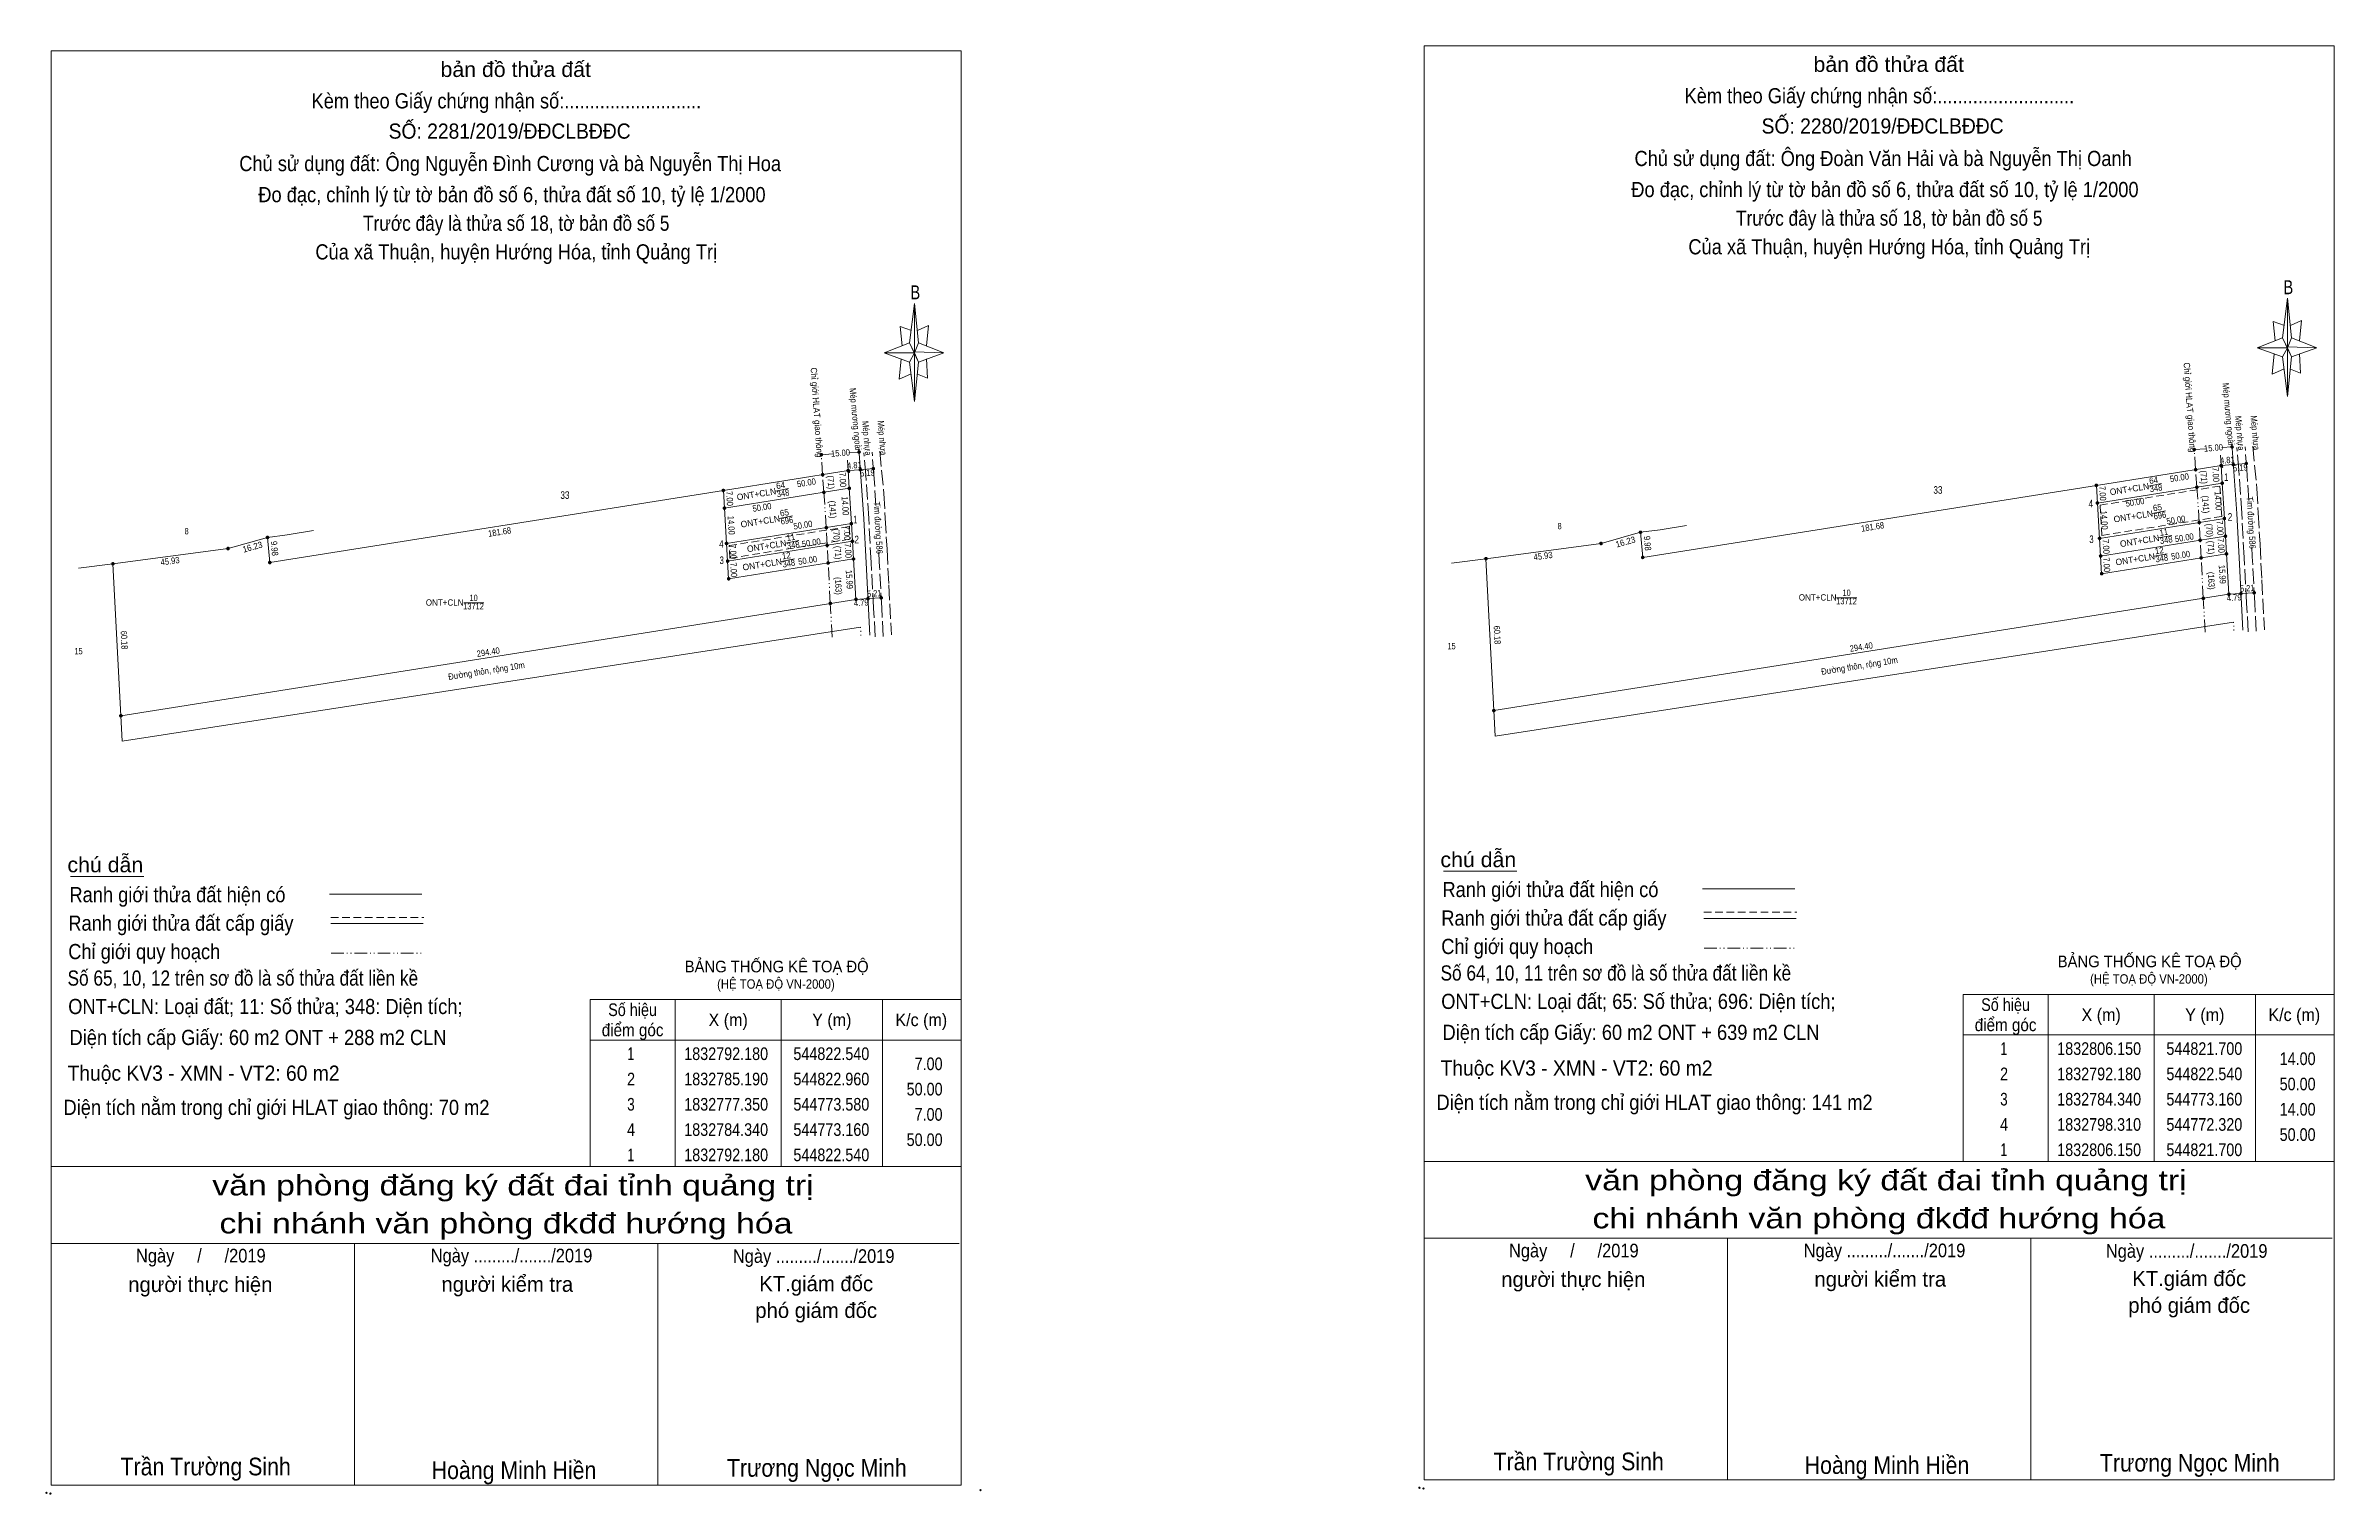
# Model space of a CAD drawing. Header units: metres. Extents: x 542053 to 545555, y 1832668 to 1833706.
# Drawn here: x 543059 to 543964, y 1833125 to 1833698 of the extents above; entities that cross this region are included whole.
import ezdxf
from ezdxf.enums import TextEntityAlignment as Align

# ---------------------------------------------------------------- set-up
doc = ezdxf.new("R2010")
doc.units = ezdxf.units.M
doc.header["$PDMODE"] = 32
doc.header["$PDSIZE"] = 0.5
for name, pattern in [('DASH_DOUBLE_DOT', [9.2, 5, -1.2, 0.3, -1.2, 0.3, -1.2]), ('DOT_DASHED', [7.7, 5, -1.2, 0.3, -1.2]), ('DOTTED', [1.5, 0.3, -1.2]), ('LONG_DASHED', [7.5, 6, -1.5]), ('MEDIUM_DASHED', [4.5, 3, -1.5])]:
    doc.linetypes.add(name, pattern=pattern)
for name, color, linetype, lineweight in [('1', 7, 'Continuous', 13), ('10', 7, 'Continuous', 13), ('17', 7, 'Continuous', 13), ('2', 7, 'Continuous', 13), ('28', 7, 'DASH_DOUBLE_DOT', 13), ('5', 7, 'Continuous', 13), ('6', 7, 'Continuous', 13), ('63', 7, 'Continuous', 13)]:
    doc.layers.add(name, color=color, linetype=linetype, lineweight=lineweight)

msp = doc.modelspace()

# ---------------------------------------------------------------- hatches: boundary and pattern name
at = {"layer": '28'}
for points in [[(543366.15, 1833536.52, 1), (543365.15, 1833536.52, 1)], [(543381.11, 1833537.56, 1), (543380.11, 1833537.56, 1)], [(543909.26, 1833538.54, 1), (543908.26, 1833538.54, 1)], [(543924.22, 1833539.58, 1), (543923.22, 1833539.58, 1)], [(543366.69, 1833528.61, 1), (543365.69, 1833528.61, 1)], [(543376.8, 1833530.21, 1), (543375.8, 1833530.21, 1)], [(543381.59, 1833530.59, 1), (543380.59, 1833530.59, 1)], [(543386.76, 1833531, 1), (543385.76, 1833531, 1)], [(543909.8, 1833530.63, 1), (543908.8, 1833530.63, 1)], [(543919.91, 1833532.23, 1), (543918.91, 1833532.23, 1)], [(543924.7, 1833532.61, 1), (543923.7, 1833532.61, 1)], [(543929.87, 1833533.02, 1), (543928.87, 1833533.02, 1)], [(543327.42, 1833522.37, 1), (543326.42, 1833522.37, 1)], [(543367.18, 1833521.63, 1), (543366.18, 1833521.63, 1)], [(543377.22, 1833523.22, 1), (543376.22, 1833523.22, 1)], [(543870.53, 1833524.39, 1), (543869.53, 1833524.39, 1)], [(543910.29, 1833523.65, 1), (543909.29, 1833523.65, 1)], [(543920.33, 1833525.24, 1), (543919.33, 1833525.24, 1)], [(543327.84, 1833515.38, 1), (543326.84, 1833515.38, 1)], [(543378.06, 1833509.25, 1), (543377.06, 1833509.25, 1)], [(543870.95, 1833517.4, 1), (543869.95, 1833517.4, 1)], [(543911.25, 1833509.69, 1), (543910.25, 1833509.69, 1)], [(543921.17, 1833511.27, 1), (543920.17, 1833511.27, 1)], [(543147.11, 1833503.81, 1), (543146.11, 1833503.81, 1)], [(543328.68, 1833501.41, 1), (543327.68, 1833501.41, 1)], [(543368.14, 1833507.67, 1), (543367.14, 1833507.67, 1)], [(543368.48, 1833500.67, 1), (543367.48, 1833500.67, 1)], [(543378.48, 1833502.26, 1), (543377.48, 1833502.26, 1)], [(543674.6, 1833501.41, 1), (543673.6, 1833501.41, 1)], [(543690.22, 1833505.83, 1), (543689.22, 1833505.83, 1)], [(543871.79, 1833503.43, 1), (543870.79, 1833503.43, 1)], [(543911.59, 1833502.69, 1), (543910.59, 1833502.69, 1)], [(543921.59, 1833504.28, 1), (543920.59, 1833504.28, 1)], [(543085.96, 1833493.37, 1), (543084.96, 1833493.37, 1)], [(543131.49, 1833499.39, 1), (543130.49, 1833499.39, 1)], [(543147.99, 1833493.87, 1), (543146.99, 1833493.87, 1)], [(543329.1, 1833494.42, 1), (543328.1, 1833494.42, 1)], [(543368.86, 1833493.68, 1), (543367.86, 1833493.68, 1)], [(543378.9, 1833495.27, 1), (543377.9, 1833495.27, 1)], [(543629.07, 1833495.39, 1), (543628.07, 1833495.39, 1)], [(543691.1, 1833495.89, 1), (543690.1, 1833495.89, 1)], [(543872.21, 1833496.44, 1), (543871.21, 1833496.44, 1)], [(543911.97, 1833495.7, 1), (543910.97, 1833495.7, 1)], [(543922.01, 1833497.29, 1), (543921.01, 1833497.29, 1)], [(543329.52, 1833487.43, 1), (543328.52, 1833487.43, 1)], [(543872.63, 1833489.45, 1), (543871.63, 1833489.45, 1)], [(543932.97, 1833481.93, 1), (543931.97, 1833481.93, 1)], [(543369.72, 1833477.7, 1), (543368.72, 1833477.7, 1)], [(543379.87, 1833479.31, 1), (543378.87, 1833479.31, 1)], [(543384.65, 1833479.59, 1), (543383.65, 1833479.59, 1)], [(543389.86, 1833479.91, 1), (543388.86, 1833479.91, 1)], [(543912.83, 1833479.72, 1), (543911.83, 1833479.72, 1)], [(543922.98, 1833481.33, 1), (543921.98, 1833481.33, 1)], [(543927.76, 1833481.61, 1), (543926.76, 1833481.61, 1)], [(543089.09, 1833433.27, 1), (543088.09, 1833433.27, 1)], [(543632.2, 1833435.29, 1), (543631.2, 1833435.29, 1)]]:
    msp.add_hatch(color=256, dxfattribs=at).paths.add_polyline_path(points)

# ---------------------------------------------------------------- linework, layer by layer
at = {"layer": '1'}
for p, q in [((543164.77, 1833506.53), (543154.32, 1833504.78)), ((543707.88, 1833508.55), (543697.43, 1833506.8))]:
    msp.add_line(p, q, dxfattribs=at)
for points in [[(543147.49, 1833493.87), (543326.92, 1833522.37), (543376.3, 1833530.21)], [(543690.6, 1833495.89), (543870.03, 1833524.39), (543919.41, 1833532.23)], [(543154.32, 1833504.78), (543146.61, 1833503.81), (543147.49, 1833493.87)], [(543154.32, 1833504.78), (543146.61, 1833503.81), (543147.49, 1833493.87)], [(543154.32, 1833504.78), (543146.61, 1833503.81), (543147.49, 1833493.87)], [(543697.43, 1833506.8), (543689.72, 1833505.83), (543690.6, 1833495.89)], [(543697.43, 1833506.8), (543689.72, 1833505.83), (543690.6, 1833495.89)], [(543697.43, 1833506.8), (543689.72, 1833505.83), (543690.6, 1833495.89)]]:
    msp.add_lwpolyline(points, dxfattribs=at)
for points in [[(543326.92, 1833522.37), (543327.34, 1833515.38), (543328.18, 1833501.41), (543328.6, 1833494.42), (543329.02, 1833487.43), (543378.4, 1833495.27), (543379.37, 1833479.31), (543088.59, 1833433.27), (543085.46, 1833493.37), (543130.99, 1833499.39), (543146.61, 1833503.81), (543147.49, 1833493.87)], [(543870.03, 1833524.39), (543870.45, 1833517.4), (543871.29, 1833503.43), (543871.71, 1833496.44), (543872.13, 1833489.45), (543921.51, 1833497.29), (543922.48, 1833481.33), (543631.7, 1833435.29), (543628.57, 1833495.39), (543674.1, 1833501.41), (543689.72, 1833505.83), (543690.6, 1833495.89)], [(543920.67, 1833511.27), (543921.09, 1833504.28), (543871.71, 1833496.44), (543871.29, 1833503.43)], [(543377.98, 1833502.26), (543378.4, 1833495.27), (543329.02, 1833487.43), (543328.6, 1833494.42)], [(543921.09, 1833504.28), (543921.51, 1833497.29), (543872.13, 1833489.45), (543871.71, 1833496.44)]]:
    msp.add_lwpolyline(points, close=True, dxfattribs=at)
at = {"layer": '1', "linetype": 'MEDIUM_DASHED'}
for points in [[(543918.9, 1833524.08), (543919.62, 1833512.12), (543872.22, 1833504.59), (543871.5, 1833516.55)], [(543376.63, 1833508.09), (543376.93, 1833503.11), (543329.53, 1833495.58), (543329.23, 1833500.56)]]:
    msp.add_lwpolyline(points, close=True, dxfattribs=at)
at = {"layer": '10', "linetype": 'DASH_DOUBLE_DOT'}
for p, q in [((543366.19, 1833528.61), (543365.56, 1833537.84)), ((543909.3, 1833530.63), (543908.67, 1833539.86)), ((543911.09, 1833502.69), (543910.75, 1833509.69)), ((543367.98, 1833500.67), (543367.64, 1833507.67)), ((543368.36, 1833493.68), (543367.98, 1833500.67)), ((543911.47, 1833495.7), (543911.09, 1833502.69))]:
    msp.add_line(p, q, dxfattribs=at)
at = {"layer": '10'}
for p, q in [((543382.43, 1833511.17), (543380.52, 1833538.94)), ((543925.54, 1833513.19), (543923.63, 1833540.96)), ((543376.3, 1833530.21), (543375.97, 1833534.32)), ((543376.3, 1833530.21), (543376.72, 1833523.22)), ((543919.41, 1833532.23), (543919.08, 1833536.34)), ((543919.41, 1833532.23), (543919.83, 1833525.24)), ((543383.39, 1833493.76), (543382.43, 1833511.2)), ((543926.5, 1833495.78), (543925.54, 1833513.22)), ((543384.92, 1833465.16), (543383.39, 1833493.76)), ((543928.03, 1833467.18), (543926.5, 1833495.78))]:
    msp.add_line(p, q, dxfattribs=at)
at = {"layer": '10', "linetype": 'LONG_DASHED'}
for p, q in [((543386.45, 1833528.64), (543385.75, 1833537.56)), ((543929.56, 1833530.66), (543928.86, 1833539.58)), ((543387.29, 1833516.39), (543386.45, 1833528.61)), ((543930.4, 1833518.41), (543929.56, 1833530.63)), ((543388.6, 1833494.05), (543388.38, 1833498.04)), ((543389.57, 1833475.95), (543388.6, 1833494.04)), ((543931.71, 1833496.07), (543931.49, 1833500.06)), ((543932.68, 1833477.97), (543931.71, 1833496.06)), ((543390.18, 1833464.66), (543389.57, 1833475.95)), ((543933.29, 1833466.68), (543932.68, 1833477.97))]:
    msp.add_line(p, q, dxfattribs=at)
for points in [[(543386.97, 1833464.49), (543386.36, 1833475.78), (543385.39, 1833493.87), (543384.43, 1833511.31), (543383.25, 1833528.39), (543382.55, 1833537.31)], [(543388.85, 1833537.87), (543390.39, 1833521.11), (543390.95, 1833511.47), (543391.67, 1833499.1), (543392.35, 1833485.02), (543393.42, 1833465.25)], [(543930.08, 1833466.51), (543929.47, 1833477.8), (543928.5, 1833495.89), (543927.54, 1833513.33), (543926.36, 1833530.41), (543925.66, 1833539.33)], [(543931.96, 1833539.89), (543933.5, 1833523.13), (543934.06, 1833513.49), (543934.78, 1833501.12), (543935.46, 1833487.04), (543936.53, 1833467.27)]]:
    msp.add_lwpolyline(points, dxfattribs=at)
at = {"layer": '10', "linetype": 'DASH_DOUBLE_DOT'}
for points in [[(543367.64, 1833507.67), (543366.68, 1833521.63), (543366.19, 1833528.61)], [(543910.75, 1833509.69), (543909.79, 1833523.65), (543909.3, 1833530.63)], [(543369.94, 1833464.36), (543369.22, 1833477.7), (543368.36, 1833493.68)], [(543913.05, 1833466.38), (543912.33, 1833479.72), (543911.47, 1833495.7)]]:
    msp.add_lwpolyline(points, dxfattribs=at)
at = {"layer": '10'}
for points in [[(543326.92, 1833522.37), (543327.34, 1833515.38), (543376.72, 1833523.22), (543377.56, 1833509.25)], [(543870.03, 1833524.39), (543870.45, 1833517.4), (543919.83, 1833525.24), (543920.67, 1833511.27)], [(543327.34, 1833515.38), (543328.18, 1833501.41), (543377.56, 1833509.25), (543377.98, 1833502.26)], [(543870.45, 1833517.4), (543871.29, 1833503.43), (543920.67, 1833511.27), (543921.09, 1833504.28)], [(543328.18, 1833501.41), (543328.6, 1833494.42), (543377.98, 1833502.26), (543378.4, 1833495.27), (543379.37, 1833479.31)], [(543674.1, 1833501.41), (543628.57, 1833495.39), (543615.01, 1833493.6)], [(543871.29, 1833503.43), (543871.71, 1833496.44), (543921.09, 1833504.28), (543921.51, 1833497.29), (543922.48, 1833481.33)], [(543130.99, 1833499.39), (543085.46, 1833493.37), (543071.9, 1833491.58)], [(543328.6, 1833494.42), (543329.02, 1833487.43), (543378.4, 1833495.27)], [(543871.71, 1833496.44), (543872.13, 1833489.45), (543921.51, 1833497.29)]]:
    msp.add_lwpolyline(points, dxfattribs=at)
at = {"layer": '17'}
for p, q in [((543068.7, 1833369.73), (543097.66, 1833369.73)), ((543611.81, 1833371.75), (543640.77, 1833371.75))]:
    msp.add_line(p, q, dxfattribs=at)
at = {"layer": '2'}
for p, q in [((543089.11, 1833423.23), (543381.19, 1833468.32)), ((543632.22, 1833425.25), (543924.3, 1833470.34))]:
    msp.add_line(p, q, dxfattribs=at)
at = {"layer": '2', "linetype": 'DOTTED'}
for p, q in [((543381.19, 1833468.32), (543381.37, 1833463.89)), ((543924.3, 1833470.34), (543924.48, 1833465.91))]:
    msp.add_line(p, q, dxfattribs=at)
at = {"layer": '2'}
for points in [[(543085.46, 1833493.37), (543088.59, 1833433.27), (543379.37, 1833479.31)], [(543628.57, 1833495.39), (543631.7, 1833435.29), (543922.48, 1833481.33)]]:
    msp.add_lwpolyline(points, dxfattribs=at)
for p in [(543376.65, 1833529.71), (543919.76, 1833531.73)]:
    msp.add_point(p, dxfattribs=at)
at = {"layer": '28', "linetype": 'Continuous'}
for p, q in [((543365.65, 1833536.52), (543370.24, 1833536.84)), ((543376.61, 1833537.28), (543380.61, 1833537.56)), ((543908.76, 1833538.54), (543913.35, 1833538.86)), ((543919.72, 1833539.3), (543923.72, 1833539.58)), ((543130.99, 1833499.39), (543146.61, 1833503.81)), ((543674.1, 1833501.41), (543689.72, 1833505.83)), ((543088.59, 1833433.27), (543089.11, 1833423.23)), ((543631.7, 1833435.29), (543632.22, 1833425.25))]:
    msp.add_line(p, q, dxfattribs=at)
at = {"layer": '28'}
for centre in [(543365.65, 1833536.52), (543380.61, 1833537.56), (543908.76, 1833538.54), (543923.72, 1833539.58), (543366.19, 1833528.61), (543376.3, 1833530.21), (543381.09, 1833530.59), (543386.26, 1833531), (543909.3, 1833530.63), (543919.41, 1833532.23), (543924.2, 1833532.61), (543929.37, 1833533.02), (543326.92, 1833522.37), (543366.68, 1833521.63), (543376.72, 1833523.22), (543870.03, 1833524.39), (543909.79, 1833523.65), (543919.83, 1833525.24), (543327.34, 1833515.38), (543377.56, 1833509.25), (543870.45, 1833517.4), (543910.75, 1833509.69), (543920.67, 1833511.27), (543146.61, 1833503.81), (543328.18, 1833501.41), (543367.64, 1833507.67), (543367.98, 1833500.67), (543674.1, 1833501.41), (543689.72, 1833505.83), (543871.29, 1833503.43), (543911.09, 1833502.69), (543085.46, 1833493.37), (543130.99, 1833499.39), (543147.49, 1833493.87), (543328.6, 1833494.42), (543368.36, 1833493.68), (543628.57, 1833495.39), (543690.6, 1833495.89), (543871.71, 1833496.44), (543911.47, 1833495.7), (543329.02, 1833487.43), (543872.13, 1833489.45), (543932.47, 1833481.93), (543369.22, 1833477.7), (543379.37, 1833479.31), (543384.15, 1833479.59), (543389.36, 1833479.91), (543912.33, 1833479.72), (543922.48, 1833481.33), (543927.26, 1833481.61), (543088.59, 1833433.27), (543631.7, 1833435.29)]:
    msp.add_circle(centre, 0.5, dxfattribs=at)
at = {"layer": '28', "linetype": 'DOT_DASHED'}
for centre in [(543377.98, 1833502.26), (543921.09, 1833504.28), (543378.4, 1833495.27), (543921.51, 1833497.29)]:
    msp.add_circle(centre, 0.5, dxfattribs=at)
at = {"layer": '5'}
for p, q in [((543400.5, 1833580.77), (543402.5, 1833596.37)), ((543943.61, 1833582.79), (543945.61, 1833598.39)), ((543947.21, 1833582.79), (543957.21, 1833578.79)), ((543400.5, 1833573.17), (543390.5, 1833576.77)), ((543404.1, 1833573.17), (543402.5, 1833557.57)), ((543404.1, 1833580.77), (543414.1, 1833576.77)), ((543407.3, 1833574.37), (543407.7, 1833566.77)), ((543943.61, 1833575.19), (543933.61, 1833578.79)), ((543947.21, 1833575.19), (543945.61, 1833559.59)), ((543950.41, 1833576.39), (543950.81, 1833568.79)), ((543407.7, 1833566.77), (543403.7, 1833568.37)), ((543950.81, 1833568.79), (543946.81, 1833570.39)), ((543604.13, 1833257.03), (543964.13, 1833257.03)), ((543061.02, 1833255.01), (543421.02, 1833255.01)), ((543061.02, 1833224.61), (543420.22, 1833224.61)), ((543061.02, 1833224.61), (543420.22, 1833224.61)), ((543061.02, 1833224.61), (543420.22, 1833224.61)), ((543181.02, 1833129.01), (543181.02, 1833224.61)), ((543301.02, 1833129.01), (543301.02, 1833224.61)), ((543604.13, 1833226.63), (543963.33, 1833226.63)), ((543604.13, 1833226.63), (543963.33, 1833226.63)), ((543604.13, 1833226.63), (543963.33, 1833226.63)), ((543724.13, 1833131.03), (543724.13, 1833226.63)), ((543844.13, 1833131.03), (543844.13, 1833226.63))]:
    msp.add_line(p, q, dxfattribs=at)
for points in [[(543061.02, 1833696.21), (543421.02, 1833696.21), (543421.02, 1833129.01), (543061.02, 1833129.01)], [(543604.13, 1833698.23), (543964.13, 1833698.23), (543964.13, 1833131.03), (543604.13, 1833131.03)], [(543402.5, 1833596.37), (543404.1, 1833580.77), (543402.5, 1833576.77)], [(543945.61, 1833598.39), (543947.21, 1833582.79), (543945.61, 1833578.79)], [(543945.61, 1833578.79), (543933.61, 1833578.79), (543943.61, 1833582.79), (543947.21, 1833575.19), (543957.21, 1833578.79), (543945.61, 1833579.19)], [(543402.5, 1833576.77), (543390.5, 1833576.77), (543400.5, 1833580.77), (543404.1, 1833573.17), (543414.1, 1833576.77), (543402.5, 1833577.17)], [(543402.5, 1833576.77), (543402.5, 1833557.57), (543400.5, 1833573.17)], [(543945.61, 1833578.79), (543945.61, 1833559.59), (543943.61, 1833575.19)]]:
    msp.add_lwpolyline(points, close=True, dxfattribs=at)
for points in [[(543401.3, 1833585.57), (543396.9, 1833587.17), (543397.7, 1833579.57)], [(543403.7, 1833585.57), (543408.1, 1833587.57), (543407.3, 1833579.57)], [(543945.61, 1833578.79), (543943.61, 1833582.79), (543933.61, 1833578.79)], [(543944.41, 1833587.59), (543940.01, 1833589.19), (543940.81, 1833581.59)], [(543946.81, 1833587.59), (543951.21, 1833589.59), (543950.41, 1833581.59)], [(543402.5, 1833576.77), (543400.5, 1833580.77), (543390.5, 1833576.77)], [(543397.3, 1833574.37), (543396.5, 1833566.37), (543400.9, 1833568.37)], [(543402.5, 1833576.77), (543404.1, 1833573.17), (543414.1, 1833576.77)], [(543940.41, 1833576.39), (543939.61, 1833568.39), (543944.01, 1833570.39)], [(543945.61, 1833578.79), (543947.21, 1833575.19), (543957.21, 1833578.79)], [(543421.02, 1833129.01), (543061.02, 1833129.01), (543061.02, 1833224.61)], [(543964.13, 1833131.03), (543604.13, 1833131.03), (543604.13, 1833226.63)]]:
    msp.add_lwpolyline(points, dxfattribs=at)
for p in [(543059.14, 1833125.93), (543060.74, 1833125.65), (543602.25, 1833127.95), (543603.85, 1833127.67)]:
    msp.add_point(p, dxfattribs=at)
at = {"layer": '6'}
for p, q in [((543714.21, 1833364.79), (543750.77, 1833364.79)), ((543171.1, 1833362.77), (543207.66, 1833362.77)), ((543171.66, 1833351.05), (543208.22, 1833351.05)), ((543714.77, 1833353.07), (543751.33, 1833353.07))]:
    msp.add_line(p, q, dxfattribs=at)
at = {"layer": '6', "linetype": 'MEDIUM_DASHED'}
for p, q in [((543714.77, 1833355.55), (543751.57, 1833355.55)), ((543171.66, 1833353.53), (543208.46, 1833353.53))]:
    msp.add_line(p, q, dxfattribs=at)
at = {"layer": '6'}
msp.add_point((543428.62, 1833127.01), dxfattribs=at)
at = {"layer": '63'}
for p, q in [((543347.49, 1833522.07), (543352.72, 1833523.09)), ((543890.6, 1833524.09), (543895.83, 1833525.11)), ((543349.02, 1833511.3), (543354.25, 1833512.32)), ((543892.13, 1833513.32), (543897.36, 1833514.34)), ((543351.53, 1833501.57), (543356.76, 1833502.59)), ((543894.64, 1833503.59), (543899.87, 1833504.61)), ((543349.77, 1833494.31), (543355, 1833495.33)), ((543892.88, 1833496.33), (543898.11, 1833497.35)), ((543224.2, 1833477.92), (543232.22, 1833477.92)), ((543384.15, 1833479.6), (543379.37, 1833479.31)), ((543389.36, 1833479.91), (543384.15, 1833479.59)), ((543767.31, 1833479.94), (543775.33, 1833479.94)), ((543927.26, 1833481.62), (543922.48, 1833481.33)), ((543932.47, 1833481.93), (543927.26, 1833481.61)), ((543307.82, 1833321.01), (543307.82, 1833255.01)), ((543349.82, 1833321.01), (543349.82, 1833255.01)), ((543389.82, 1833321.01), (543389.82, 1833255.01)), ((543850.93, 1833323.03), (543850.93, 1833257.03)), ((543892.93, 1833323.03), (543892.93, 1833257.03)), ((543932.93, 1833323.03), (543932.93, 1833257.03)), ((543274.22, 1833305.01), (543421.02, 1833305.01)), ((543817.33, 1833307.03), (543964.13, 1833307.03))]:
    msp.add_line(p, q, dxfattribs=at)
at = {"layer": '63', "linetype": 'DASH_DOUBLE_DOT'}
for p, q in [((543171.78, 1833339.37), (543208.58, 1833339.37)), ((543714.89, 1833341.39), (543751.69, 1833341.39))]:
    msp.add_line(p, q, dxfattribs=at)
at = {"layer": '63'}
for points in [[(543386.26, 1833531), (543381.09, 1833530.59), (543376.3, 1833530.21)], [(543929.37, 1833533.02), (543924.2, 1833532.61), (543919.41, 1833532.23)]]:
    msp.add_lwpolyline(points, dxfattribs=at)
for points in [[(543274.22, 1833321.01), (543421.02, 1833321.01), (543421.02, 1833255.01), (543274.22, 1833255.01)], [(543817.33, 1833323.03), (543964.13, 1833323.03), (543964.13, 1833257.03), (543817.33, 1833257.03)]]:
    msp.add_lwpolyline(points, close=True, dxfattribs=at)

# ---------------------------------------------------------------- texts
at = {"layer": '1'}
for s, width, p in [('10', 0.85, (543771.235, 1833480.65)), ('ONT+CLN', 0.95, (543216.675, 1833476.81)), ('13712', 0.85, (543228.105, 1833475.32)), ('10', 0.85, (543228.125, 1833478.63)), ('ONT+CLN', 0.95, (543759.785, 1833478.83)), ('13712', 0.85, (543771.215, 1833477.34))]:
    msp.add_text(s, height=2.5, dxfattribs=dict(at, width=width)).set_placement(p, align=Align.CENTER)
for s, height, width, p in [('BẢNG THỐNG KÊ TOẠ ĐỘ ', 4.6, 0.95, (543311.65, 1833331.79)), ('BẢNG THỐNG KÊ TOẠ ĐỘ ', 4.6, 0.95, (543854.76, 1833333.81)), ('(HỆ TOẠ ĐỘ VN-2000)', 3.72, 0.9, (543324.45, 1833325.31)), ('(HỆ TOẠ ĐỘ VN-2000)', 3.72, 0.9, (543867.56, 1833327.33))]:
    msp.add_text(s, height=height, dxfattribs=dict(at, width=width)).set_placement(p)
at = {"layer": '2'}
for s, width, p in [('1', 0.65, (543921.455, 1833526.12)), ('33', 0.8, (543264.255, 1833519.04)), ('33', 0.8, (543807.365, 1833521.06)), ('4', 0.8, (543867.865, 1833515.68)), ('1', 0.65, (543379.105, 1833509.37)), ('2', 0.8, (543922.895, 1833510.4)), ('4', 0.8, (543326.135, 1833499.69)), ('2', 0.8, (543379.655, 1833501.46)), ('3', 0.75, (543868.11, 1833501.58)), ('3', 0.75, (543326.26, 1833493.27))]:
    msp.add_text(s, height=3, dxfattribs=dict(at, width=width)).set_placement(p, align=Align.CENTER)
at = {"layer": '28'}
for s, rotation, width, p in [('Chỉ giới HLAT giao thông', 273.945, 0.95, (543905.765, 1833555.146)), ('Chỉ giới HLAT giao thông', 273.945, 0.95, (543362.655, 1833553.126)), ('Mép mương ngoài', 275.25, 0.9, (543921.071, 1833552.484)), ('Mép mương ngoài', 275.25, 0.9, (543377.961, 1833550.464)), ('Mép nhựa', 275.25, 0.9, (543382.43, 1833542.914)), ('Mép nhựa', 275.25, 0.9, (543388.51, 1833543.044)), ('Mép nhựa', 275.25, 0.9, (543925.54, 1833544.934)), ('Mép nhựa', 275.25, 0.9, (543931.62, 1833545.064)), ('15.00', 4.52, 0.9, (543373.356, 1833535.954)), ('15.00', 4.52, 0.9, (543916.466, 1833537.974)), ('Tim đường 586', 273.151, 0.9, (543930.073, 1833509.564)), ('Tim đường 586', 273.151, 0.9, (543386.963, 1833507.544))]:
    msp.add_text(s, height=2.5, rotation=rotation, dxfattribs=dict(at, width=width)).set_placement(p, align=Align.CENTER)
at = {"layer": '5'}
for s, height, width, p in [('bản đồ thửa đất', 6, 1.05, (543244.785, 1833685.89)), ('bản đồ thửa đất', 6, 1.05, (543787.895, 1833687.91)), ('Kèm theo Giấy chứng nhận số:...........................', 6, 0.9, (543784.21, 1833675.47)), ('Kèm theo Giấy chứng nhận số:...........................', 6, 0.9, (543241.1, 1833673.45)), ('SỐ: 2281/2019/ĐĐCLBĐĐC', 6, 0.95, (543242.38, 1833661.49)), ('SỐ: 2280/2019/ĐĐCLBĐĐC', 6, 0.95, (543785.49, 1833663.51)), ('Chủ sử dụng đất: Ông Nguyễn Đình Cương và bà Nguyễn Thị Hoa', 6, 0.9, (543242.58, 1833648.65)), ('Chủ sử dụng đất: Ông Đoàn Văn Hải và bà Nguyễn Thị Oanh', 6, 0.9, (543785.695, 1833650.67)), ('Đo đạc, chỉnh lý từ tờ bản đồ số 6, thửa đất số 10, tỷ lệ 1/2000 ', 6, 0.9, (543787.41, 1833638.39)), ('Đo đạc, chỉnh lý từ tờ bản đồ số 6, thửa đất số 10, tỷ lệ 1/2000 ', 6, 0.9, (543244.3, 1833636.37)), ('Trước đây là thửa số 18, tờ bản đồ số 5', 6, 0.85, (543244.99, 1833625.05)), ('Trước đây là thửa số 18, tờ bản đồ số 5', 6, 0.85, (543788.1, 1833627.07)), ('Của xã Thuận, huyện Hướng Hóa, tỉnh Quảng Trị', 6, 0.9, (543244.99, 1833613.72)), ('Của xã Thuận, huyện Hướng Hóa, tỉnh Quảng Trị', 6, 0.9, (543788.1, 1833615.74)), ('B', 5.51, 0.8, (543402.835, 1833597.97)), ('B', 5.51, 0.8, (543945.945, 1833599.99)), ('văn phòng đăng ký đất đai tỉnh quảng trị', 8, 1.25, (543243.69, 1833243.57)), ('văn phòng đăng ký đất đai tỉnh quảng trị', 8, 1.25, (543786.8, 1833245.59)), ('chi nhánh văn phòng đkđđ hướng hóa', 8, 1.25, (543784.045, 1833230.55)), ('chi nhánh văn phòng đkđđ hướng hóa', 8, 1.25, (543240.935, 1833228.53)), ('Ngày     /     /2019', 5.4, 0.9, (543120.225, 1833217.05)), ('Ngày ........./......./2019', 5.4, 0.9, (543243.13, 1833217.09)), ('Ngày ........./......./2019', 5.4, 0.9, (543362.65, 1833216.89)), ('Ngày     /     /2019', 5.4, 0.9, (543663.335, 1833219.07)), ('Ngày ........./......./2019', 5.4, 0.9, (543786.24, 1833219.11)), ('Ngày ........./......./2019', 5.4, 0.9, (543905.76, 1833218.91)), ('Trần Trường Sinh', 7, 0.9, (543122.145, 1833132.85)), ('Hoàng Minh Hiền', 7, 0.9, (543244.115, 1833131.41)), ('Trương Ngọc Minh', 7, 0.9, (543363.905, 1833132.33)), ('Trần Trường Sinh', 7, 0.9, (543665.255, 1833134.87)), ('Hoàng Minh Hiền', 7, 0.9, (543787.225, 1833133.43)), ('Trương Ngọc Minh', 7, 0.9, (543907.015, 1833134.35))]:
    msp.add_text(s, height=height, dxfattribs=dict(at, width=width)).set_placement(p, align=Align.CENTER)
for s, p in [('người thực hiện', (543120.035, 1833205.37)), ('người kiểm tra', (543241.45, 1833205.45)), ('KT.giám đốc', (543363.64, 1833205.69)), ('người thực hiện', (543663.145, 1833207.39)), ('người kiểm tra', (543784.56, 1833207.47)), ('KT.giám đốc', (543906.75, 1833207.71)), ('phó giám đốc', (543363.64, 1833195.11)), ('phó giám đốc', (543906.75, 1833197.13))]:
    msp.add_text(s, height=6, dxfattribs=at).set_placement(p, align=Align.CENTER)
at = {"layer": '6'}
for s, width, p in [('chú dẫn', 1.05, (543067.46, 1833371.37)), ('chú dẫn', 1.05, (543610.57, 1833373.39)), ('Ranh giới thửa đất hiện có ', 0.9, (543068.26, 1833359.53)), ('Ranh giới thửa đất hiện có ', 0.9, (543611.37, 1833361.55)), ('Ranh giới thửa đất cấp giấy', 0.9, (543610.93, 1833350.27)), ('Ranh giới thửa đất cấp giấy', 0.9, (543067.82, 1833348.25)), ('Chỉ giới quy hoạch', 0.9, (543067.78, 1833337.01)), ('Chỉ giới quy hoạch', 0.9, (543610.89, 1833339.03)), ('Số 65, 10, 12 trên sơ đồ là số thửa đất liền kề', 0.85, (543067.5, 1833326.53)), ('Số 64, 10, 11 trên sơ đồ là số thửa đất liền kề', 0.85, (543610.61, 1833328.55)), ('ONT+CLN: Loại đất; 11: Số thửa; 348: Diện tích;', 0.9, (543067.78, 1833315.29)), ('ONT+CLN: Loại đất; 65: Số thửa; 696: Diện tích;', 0.9, (543610.89, 1833317.31)), ('Diện tích cấp Giấy: 60 m2 ONT + 639 m2 CLN', 0.9, (543611.41, 1833305.07)), ('Diện tích cấp Giấy: 60 m2 ONT + 288 m2 CLN', 0.9, (543068.3, 1833303.05)), ('Thuộc KV3 - XMN - VT2: 60 m2', 0.95, (543067.5, 1833288.93)), ('Thuộc KV3 - XMN - VT2: 60 m2', 0.95, (543610.61, 1833290.95)), ('Diện tích nằm trong chỉ giới HLAT giao thông: 141 m2', 0.9, (543609.02, 1833277.41)), ('Diện tích nằm trong chỉ giới HLAT giao thông: 70 m2', 0.9, (543065.91, 1833275.39))]:
    msp.add_text(s, height=6, dxfattribs=dict(at, width=width)).set_placement(p)
at = {"layer": '63'}
for s, rotation, width, p in [('(71)', 273.439, 0.9, (543368.222, 1833525.53)), ('7.00', 273.439, 0.9, (543372.943, 1833526.545)), ('4.81', 4.536, 0.85, (543378.826, 1833531.119)), ('5.19', 4.534, 0.9, (543383.986, 1833528.079)), ('64', 9.021, 0.95, (543892.859, 1833525.139)), ('50.00', 9.021, 0.9, (543903.079, 1833526.22)), ('(71)', 273.439, 0.9, (543911.332, 1833527.55)), ('7.00', 273.439, 0.9, (543916.053, 1833528.565)), ('4.81', 4.536, 0.85, (543921.936, 1833533.139)), ('5.19', 4.534, 0.9, (543927.096, 1833530.099)), ('7.00', 273.439, 0.9, (543328.183, 1833519.105)), ('64', 9.021, 0.95, (543349.749, 1833523.119)), ('348', 9.021, 0.9, (543350.704, 1833520.021)), ('50.00', 9.021, 0.9, (543359.969, 1833524.2)), ('14.00', 273.441, 0.9, (543373.922, 1833516.21)), ('7.00', 273.439, 0.9, (543871.293, 1833521.125)), ('50.00', 9.021, 0.9, (543885.499, 1833516.5)), ('348', 9.021, 0.9, (543893.814, 1833522.041)), ('(141)', 273.441, 0.9, (543912.072, 1833516.78)), ('14.00', 273.441, 0.9, (543917.032, 1833518.23)), ('14.00', 273.441, 0.9, (543328.812, 1833508.53)), ('50.00', 9.021, 0.9, (543342.389, 1833514.48)), ('65', 9.021, 0.95, (543351.274, 1833512.352)), ('696', 9.021, 0.9, (543352.234, 1833509.247)), ('50.00', 9.021, 0.9, (543358.589, 1833507.46)), ('(141)', 273.441, 0.9, (543368.962, 1833514.76)), ('181.68', 9.025, 0.9, (543781.714, 1833506.742)), ('14.00', 273.441, 0.9, (543871.922, 1833510.55)), ('65', 9.021, 0.95, (543894.384, 1833514.372)), ('696', 9.021, 0.9, (543895.344, 1833511.267)), ('50.00', 9.021, 0.9, (543901.699, 1833509.48)), ('7.00', 273.439, 0.9, (543917.753, 1833507.515)), ('16.23', 15.8, 0.95, (543141.005, 1833498.808)), ('9.98', 275.059, 0.9, (543148.144, 1833499.33)), ('181.68', 9.025, 0.9, (543238.604, 1833504.722)), ('7.00', 273.439, 0.9, (543329.533, 1833498.085)), ('348', 9.021, 0.9, (543354.744, 1833499.521)), ('11', 9.021, 0.9, (543353.794, 1833502.618)), ('50.00', 9.021, 0.9, (543361.889, 1833500.45)), ('(70)', 273.441, 0.9, (543370.412, 1833504.51)), ('(71)', 273.441, 0.9, (543371.042, 1833497.71)), ('7.00', 273.439, 0.9, (543374.643, 1833505.495)), ('7.00', 273.439, 0.9, (543375.063, 1833498.505)), ('16.23', 15.8, 0.95, (543684.115, 1833500.828)), ('9.98', 275.059, 0.9, (543691.254, 1833501.35)), ('7.00', 273.439, 0.9, (543872.643, 1833500.105)), ('348', 9.021, 0.9, (543897.854, 1833501.541)), ('11', 9.021, 0.9, (543896.904, 1833504.638)), ('50.00', 9.021, 0.9, (543904.999, 1833502.47)), ('(70)', 273.441, 0.9, (543913.522, 1833506.53)), ('(71)', 273.441, 0.9, (543914.152, 1833499.73)), ('7.00', 273.439, 0.9, (543918.173, 1833500.525)), ('45.93', 7.532, 0.9, (543108.211, 1833493.209)), ('7.00', 273.439, 0.9, (543329.773, 1833490.915)), ('12', 9.021, 0.95, (543352.024, 1833495.358)), ('348', 9.021, 0.9, (543352.984, 1833492.261)), ('50.00', 9.021, 0.9, (543360.449, 1833493.52)), ('45.93', 7.532, 0.9, (543651.321, 1833495.229)), ('7.00', 273.439, 0.9, (543872.883, 1833492.935)), ('12', 9.021, 0.95, (543895.134, 1833497.378)), ('348', 9.021, 0.9, (543896.094, 1833494.281)), ('50.00', 9.021, 0.9, (543903.559, 1833495.54)), ('15.99', 273.478, 0.9, (543918.654, 1833489.111)), ('(163)', 273.441, 0.9, (543371.162, 1833484.57)), ('15.99', 273.478, 0.9, (543375.544, 1833487.091)), ('5.21', 3.515, 0.85, (543386.673, 1833480.418)), ('(163)', 273.441, 0.9, (543914.272, 1833486.59)), ('5.21', 3.515, 0.85, (543929.783, 1833482.438)), ('4.79', 3.472, 0.9, (543381.524, 1833476.734)), ('4.79', 3.472, 0.9, (543924.634, 1833478.754)), ('60.18', 272.981, 0.85, (543088.7, 1833463.135)), ('60.18', 272.981, 0.85, (543631.81, 1833465.155)), ('294.40', 8.997, 0.9, (543234.11, 1833457.217)), ('Đường thôn, rộng 10m', 8.997, 0.9, (543776.515, 1833451.817)), ('294.40', 8.997, 0.9, (543777.22, 1833459.237)), ('Đường thôn, rộng 10m', 8.997, 0.9, (543233.405, 1833449.797))]:
    msp.add_text(s, height=2.5, rotation=rotation, dxfattribs=dict(at, width=width)).set_placement(p, align=Align.CENTER)
for p in [(543340.199, 1833519.664), (543883.309, 1833521.684), (543341.729, 1833508.894), (543884.839, 1833510.914), (543344.239, 1833499.164), (543887.349, 1833501.184), (543342.479, 1833491.904), (543885.589, 1833493.924)]:
    msp.add_text('ONT+CLN', height=2.5, rotation=9.021, dxfattribs=at).set_placement(p, align=Align.CENTER)
for s, height, width, p in [('8', 2.5, 0.75, (543657.725, 1833507.03)), ('8', 2.5, 0.75, (543114.615, 1833505.01)), ('15', 2.5, 0.8, (543071.86, 1833457.56)), ('15', 2.5, 0.8, (543614.97, 1833459.58)), ('Số hiệu', 5, 0.85, (543291.015, 1833314.51)), ('Số hiệu', 5, 0.85, (543834.125, 1833316.53)), ('điểm góc', 5, 0.9, (543291.025, 1833306.51)), ('X (m)', 5, 0.95, (543328.83, 1833310.51)), ('Y (m)', 5, 0.95, (543369.82, 1833310.51)), ('K/c (m)', 5, 0.95, (543405.225, 1833310.51)), ('điểm góc', 5, 0.9, (543834.135, 1833308.53)), ('X (m)', 5, 0.95, (543871.94, 1833312.53)), ('Y (m)', 5, 0.95, (543912.93, 1833312.53)), ('K/c (m)', 5, 0.95, (543948.335, 1833312.53)), (' 1', 5, 0.75, (543289.62, 1833297.11)), ('1832792.180', 5, 0.85, (543328.03, 1833297.11)), ('544822.540', 5, 0.85, (543369.635, 1833297.11)), (' 1', 5, 0.75, (543832.73, 1833299.13)), ('1832806.150', 5, 0.85, (543871.14, 1833299.13)), ('544821.700', 5, 0.85, (543912.745, 1833299.13)), (' 2', 5, 0.85, (543289.63, 1833287.11)), ('1832785.190', 5, 0.85, (543328.03, 1833287.11)), ('544822.960', 5, 0.85, (543369.635, 1833287.11)), (' 2', 5, 0.85, (543832.74, 1833289.13)), ('1832792.180', 5, 0.85, (543871.14, 1833289.13)), ('544822.540', 5, 0.85, (543912.745, 1833289.13)), (' 3', 5, 0.8, (543832.735, 1833279.13)), ('1832784.340', 5, 0.85, (543871.14, 1833279.13)), ('544773.160', 5, 0.85, (543912.745, 1833279.13)), (' 3', 5, 0.8, (543289.625, 1833277.11)), ('1832777.350', 5, 0.85, (543328.03, 1833277.11)), ('544773.580', 5, 0.85, (543369.635, 1833277.11)), (' 4', 5, 0.85, (543832.73, 1833269.13)), ('1832798.310', 5, 0.85, (543871.14, 1833269.13)), ('544772.320', 5, 0.85, (543912.745, 1833269.13)), (' 4', 5, 0.85, (543289.62, 1833267.11)), ('1832784.340', 5, 0.85, (543328.03, 1833267.11)), ('544773.160', 5, 0.85, (543369.635, 1833267.11)), (' 1', 5, 0.75, (543289.62, 1833257.11)), ('1832792.180', 5, 0.85, (543328.03, 1833257.11)), ('544822.540', 5, 0.85, (543369.635, 1833257.11)), (' 1', 5, 0.75, (543832.73, 1833259.13)), ('1832806.150', 5, 0.85, (543871.14, 1833259.13)), ('544821.700', 5, 0.85, (543912.745, 1833259.13))]:
    msp.add_text(s, height=height, dxfattribs=dict(at, width=width)).set_placement(p, align=Align.CENTER)
at = {"layer": '63', "width": 0.85}
for s, p in [('7.00', (543413.63, 1833293.11)), ('14.00', (543956.75, 1833295.13)), ('50.00', (543413.64, 1833283.11)), ('50.00', (543956.75, 1833285.13)), ('7.00', (543413.63, 1833273.11)), ('14.00', (543956.75, 1833275.13)), ('50.00', (543413.64, 1833263.11)), ('50.00', (543956.75, 1833265.13))]:
    msp.add_text(s, height=5, dxfattribs=at).set_placement(p, align=Align.RIGHT)

doc.saveas('drawing.dxf')
